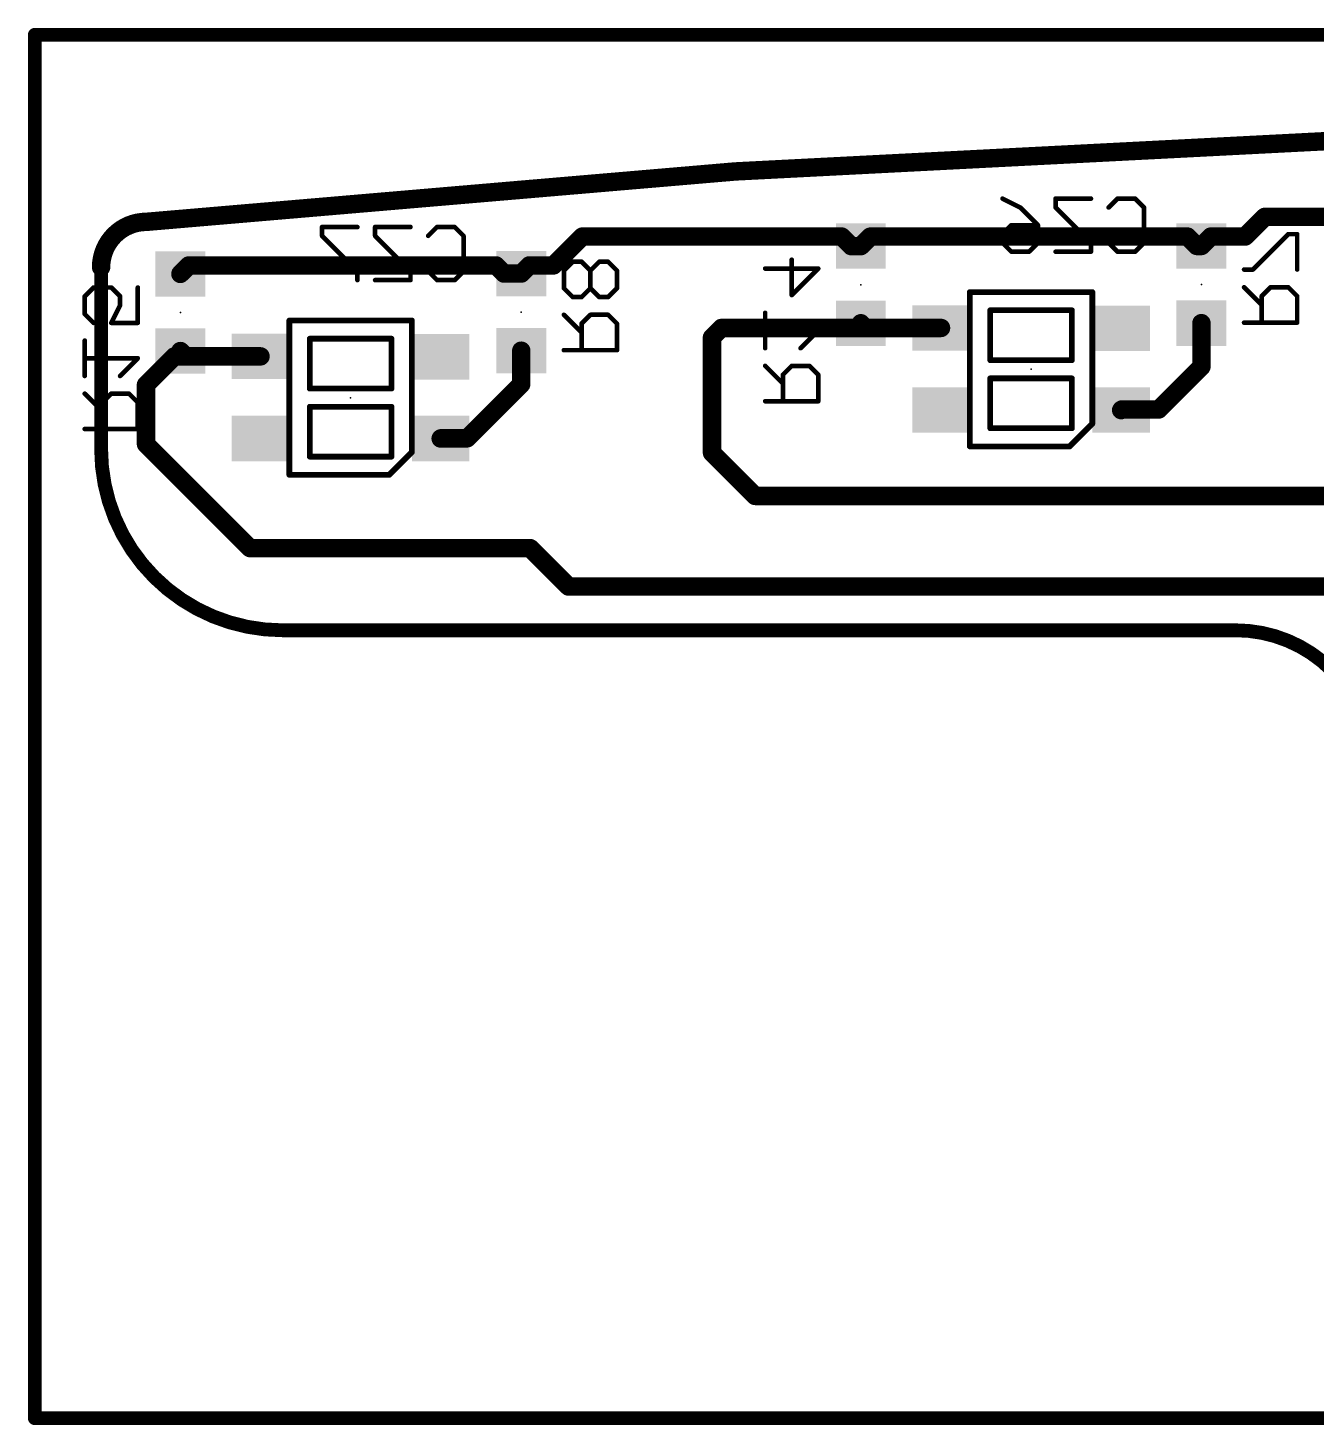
# Model space of a CAD drawing. Extents: x 220 to 372, y -1 to 71.
# Drawn here: x 246.23 to 274.61, y 40.49 to 71.27 of the extents above; entities that cross this region are included whole.
import ezdxf

# ---------------------------------------------------------------- set-up
doc = ezdxf.new("R2010")
doc.units = 0
for name, color, linetype in [('16', 175, 'CONTINUOUS'), ('20', 7, 'CONTINUOUS'), ('22', 253, 'CONTINUOUS'), ('24', 7, 'CONTINUOUS'), ('26', 253, 'CONTINUOUS')]:
    doc.layers.add(name, color=color, linetype=linetype)

# ---------------------------------------------------------------- blocks, each defined once
blk = doc.blocks.new('RECT')
blk.add_solid([(-0.5, -0.5), (0.5, -0.5), (-0.5, 0.5), (0.5, 0.5)])

msp = doc.modelspace()

# ---------------------------------------------------------------- linework, layer by layer
at = {"layer": '16'}
for points, const_width in [([(246.38, 71.12), (345.44, 71.12)], 0.3048), ([(246.38, 40.64), (246.38, 71.12)], 0.3048), ([(273.4839, 67.1089), (273.05, 66.675)], 0.4064), ([(277.1011, 67.1089), (273.4839, 67.1089)], 0.4064), ([(258.445, 66.675), (257.81, 66.04)], 0.4064), ([(264.16, 66.675), (258.445, 66.675)], 0.4064), ([(264.3701, 66.4649), (264.16, 66.675)], 0.4064), ([(264.7931, 66.675), (264.583, 66.4649)], 0.4064), ([(271.78, 66.675), (264.7931, 66.675)], 0.4064), ([(271.9874, 66.4676), (271.78, 66.675)], 0.4064), ([(272.2959, 66.675), (272.0885, 66.4676)], 0.4064), ([(273.05, 66.675), (272.2959, 66.675)], 0.4064), ([(264.583, 66.4649), (264.3701, 66.4649)], 0.4064), ([(272.0885, 66.4676), (271.9874, 66.4676)], 0.4064), ([(249.7745, 66.04), (249.5875, 65.8529)], 0.4064), ([(256.54, 66.04), (249.7745, 66.04)], 0.4064), ([(256.7196, 65.8604), (256.54, 66.04)], 0.4064), ([(257.2786, 66.04), (257.099, 65.8604)], 0.4064), ([(257.81, 66.04), (257.2786, 66.04)], 0.4064), ([(257.099, 65.8604), (256.7196, 65.8604)], 0.4064), ([(264.6863, 64.6616), (264.583, 64.7649)], 0.4064), ([(272.0885, 64.7676), (272.0885, 63.8085)], 0.4064), ([(261.5116, 64.6616), (261.3025, 64.4525)], 0.4064), ([(261.3025, 64.4525), (261.3025, 61.9125)], 0.4064), ([(266.3495, 64.6616), (261.5116, 64.6616)], 0.4064), ([(266.3495, 64.6616), (264.6863, 64.6616)], 0.4064), ([(249.7048, 64.0356), (249.5875, 64.1529)], 0.4064), ([(257.099, 64.1604), (257.099, 63.424)], 0.4064), ([(249.4556, 64.0356), (248.8293, 63.4093)], 0.4064), ([(251.3533, 64.0356), (249.4556, 64.0356)], 0.4064), ([(251.3533, 64.0356), (249.7048, 64.0356)], 0.4064), ([(272.0885, 63.8085), (271.145, 62.865)], 0.4064), ([(248.8293, 62.1028), (248.8293, 63.4093)], 0.4064), ([(257.099, 63.424), (255.905, 62.23)], 0.4064), ([(270.3329, 62.865), (270.3195, 62.8516)], 0.4064), ([(271.145, 62.865), (270.3329, 62.865)], 0.4064), ([(251.1221, 59.8101), (248.8293, 62.1028)], 0.4064), ([(255.3277, 62.23), (255.3233, 62.2256)], 0.4064), ([(255.905, 62.23), (255.3277, 62.23)], 0.4064), ([(261.3025, 61.9125), (262.255, 60.96)], 0.4064), ([(262.255, 60.96), (276.86, 60.96)], 0.4064), ([(257.2954, 59.8101), (251.1221, 59.8101)], 0.4064), ([(258.1427, 58.9628), (257.2954, 59.8101)], 0.4064), ([(276.0203, 58.9628), (258.1427, 58.9628)], 0.4064), ([(345.44, 40.64), (246.38, 40.64)], 0.3048)]:
    msp.add_lwpolyline(points, dxfattribs=dict(at, const_width=const_width))
for points, const_width in [([(246.38, 71.1962, 1), (246.38, 71.0438)], 0.1524), ([(246.4562, 71.12, 1), (246.3038, 71.12)], 0.1524), ([(273.4839, 67.2105, 1), (273.4839, 67.0073)], 0.2032), ([(273.5557, 67.0371, 1), (273.4121, 67.1807)], 0.2032), ([(258.445, 66.7766, 1), (258.445, 66.5734)], 0.2032), ([(258.5168, 66.6032, 1), (258.3732, 66.7468)], 0.2032), ([(264.2318, 66.7468, 1), (264.0882, 66.6032)], 0.2032), ([(264.16, 66.5734, 1), (264.16, 66.7766)], 0.2032), ([(264.7931, 66.7766, 1), (264.7931, 66.5734)], 0.2032), ([(264.865, 66.6032, 1), (264.7213, 66.7468)], 0.2032), ([(271.8518, 66.7468, 1), (271.7082, 66.6032)], 0.2032), ([(271.78, 66.5734, 1), (271.78, 66.7766)], 0.2032), ([(272.2959, 66.7766, 1), (272.2959, 66.5734)], 0.2032), ([(272.3677, 66.6032, 1), (272.224, 66.7468)], 0.2032), ([(272.9782, 66.7468, 1), (273.1218, 66.6032)], 0.2032), ([(273.05, 66.5734, 1), (273.05, 66.7766)], 0.2032), ([(264.3701, 66.5665, 1), (264.3701, 66.3633)], 0.2032), ([(264.2983, 66.3931, 1), (264.4419, 66.5367)], 0.2032), ([(264.5112, 66.5367, 1), (264.6549, 66.3931)], 0.2032), ([(264.583, 66.3633, 1), (264.583, 66.5665)], 0.2032), ([(271.9874, 66.5692, 1), (271.9874, 66.366)], 0.2032), ([(271.9155, 66.3958, 1), (272.0592, 66.5395)], 0.2032), ([(272.0167, 66.5395, 1), (272.1603, 66.3958)], 0.2032), ([(272.0885, 66.366, 1), (272.0885, 66.5692)], 0.2032), ([(249.7745, 66.1416, 1), (249.7745, 65.9384)], 0.2032), ([(249.8464, 65.9682, 1), (249.7027, 66.1118)], 0.2032), ([(256.6118, 66.1118, 1), (256.4682, 65.9682)], 0.2032), ([(256.54, 65.9384, 1), (256.54, 66.1416)], 0.2032), ([(257.2786, 66.1416, 1), (257.2786, 65.9384)], 0.2032), ([(257.3504, 65.9682, 1), (257.2068, 66.1118)], 0.2032), ([(257.7382, 66.1118, 1), (257.8818, 65.9682)], 0.2032), ([(257.81, 65.9384, 1), (257.81, 66.1416)], 0.2032), ([(249.5156, 65.9248, 1), (249.6593, 65.7811)], 0.2032), ([(256.7196, 65.962, 1), (256.7196, 65.7588)], 0.2032), ([(256.6478, 65.7885, 1), (256.7915, 65.9322)], 0.2032), ([(257.0271, 65.9322, 1), (257.1708, 65.7885)], 0.2032), ([(257.099, 65.7588, 1), (257.099, 65.962)], 0.2032), ([(264.6549, 64.8367, 1), (264.5112, 64.6931)], 0.2032), ([(272.1901, 64.7676, 1), (271.9869, 64.7676)], 0.2032), ([(261.4041, 64.4525, 1), (261.2009, 64.4525)], 0.2032), ([(261.5116, 64.7632, 1), (261.5116, 64.56)], 0.2032), ([(261.5835, 64.5898, 1), (261.4398, 64.7335)], 0.2032), ([(264.6863, 64.7632, 1), (264.6863, 64.56)], 0.2032), ([(264.6145, 64.5898, 1), (264.7582, 64.7335)], 0.2032), ([(266.3495, 64.56, 1), (266.3495, 64.7632)], 0.2032), ([(266.3495, 64.56, 1), (266.3495, 64.7632)], 0.2032), ([(249.6593, 64.2248, 1), (249.5156, 64.0811)], 0.2032), ([(257.2006, 64.1604, 1), (256.9974, 64.1604)], 0.2032), ([(261.2307, 64.5243, 1), (261.3743, 64.3807)], 0.2032), ([(249.4556, 64.1372, 1), (249.4556, 63.934)], 0.2032), ([(249.5274, 63.9637, 1), (249.3837, 64.1074)], 0.2032), ([(249.7048, 64.1372, 1), (249.7048, 63.934)], 0.2032), ([(249.633, 63.9637, 1), (249.7767, 64.1074)], 0.2032), ([(251.3533, 63.934, 1), (251.3533, 64.1372)], 0.2032), ([(251.3533, 63.934, 1), (251.3533, 64.1372)], 0.2032), ([(271.9869, 63.8085, 1), (272.1901, 63.8085)], 0.2032), ([(272.1603, 63.7367, 1), (272.0167, 63.8803)], 0.2032), ([(248.9309, 63.4093, 1), (248.7277, 63.4093)], 0.2032), ([(248.7575, 63.4812, 1), (248.9012, 63.3375)], 0.2032), ([(256.9974, 63.424, 1), (257.2006, 63.424)], 0.2032), ([(257.1708, 63.3521, 1), (257.0271, 63.4958)], 0.2032), ([(270.2477, 62.9235, 1), (270.3914, 62.7798)], 0.2032), ([(270.3329, 62.9666, 1), (270.3329, 62.7634)], 0.2032), ([(270.4048, 62.7932, 1), (270.2611, 62.9368)], 0.2032), ([(271.0732, 62.9368, 1), (271.2168, 62.7932)], 0.2032), ([(271.145, 62.7634, 1), (271.145, 62.9666)], 0.2032), ([(248.9012, 62.1747, 1), (248.7575, 62.031)], 0.2032), ([(248.7277, 62.1028, 1), (248.9309, 62.1028)], 0.2032), ([(255.2515, 62.2974, 1), (255.3952, 62.1537)], 0.2032), ([(255.3277, 62.3316, 1), (255.3277, 62.1284)], 0.2032), ([(255.3996, 62.1582, 1), (255.2559, 62.3018)], 0.2032), ([(255.8332, 62.3018, 1), (255.9768, 62.1582)], 0.2032), ([(255.905, 62.1284, 1), (255.905, 62.3316)], 0.2032), ([(261.2009, 61.9125, 1), (261.4041, 61.9125)], 0.2032), ([(261.3743, 61.9843, 1), (261.2307, 61.8407)], 0.2032), ([(262.255, 61.0616, 1), (262.255, 60.8584)], 0.2032), ([(262.1832, 60.8882, 1), (262.3268, 61.0318)], 0.2032), ([(251.1221, 59.9117, 1), (251.1221, 59.7085)], 0.2032), ([(251.0502, 59.7383, 1), (251.1939, 59.882)], 0.2032), ([(257.3672, 59.882, 1), (257.2235, 59.7383)], 0.2032), ([(257.2954, 59.7085, 1), (257.2954, 59.9117)], 0.2032), ([(258.1427, 59.0644, 1), (258.1427, 58.8612)], 0.2032), ([(258.0709, 58.891, 1), (258.2145, 59.0347)], 0.2032), ([(246.38, 40.7162, 1), (246.38, 40.5638)], 0.1524), ([(246.3038, 40.64, 1), (246.4562, 40.64)], 0.1524)]:
    msp.add_lwpolyline(points, format="xyb", dxfattribs=dict(at, const_width=const_width))
at = {"layer": '20'}
for points, const_width in [([(287.84, 69, 0.0256), (248.84, 67)], 0.4064), ([(248.84, 67, 0.4142), (247.84, 66)], 0.4064), ([(248.8296, 67.1011, 1), (248.8504, 66.8989)], 0.2032), ([(248.84, 66.8984, 1), (248.84, 67.1016)], 0.2032), ([(247.7384, 66, 1), (247.9416, 66)], 0.2032), ([(247.9162, 66, 1), (247.7638, 66)], 0.1524), ([(247.84, 62, 0.4142), (251.84, 58)], 0.3048), ([(247.9162, 62, 1), (247.7638, 62)], 0.1524), ([(247.7638, 62, 1), (247.9162, 62)], 0.1524), ([(251.84, 58.0762, 1), (251.84, 57.9238)], 0.1524), ([(251.84, 57.9238, 1), (251.84, 58.0762)], 0.1524), ([(275.84, 55, 0.4142), (272.84, 58)], 0.3048), ([(272.84, 58.0762, 1), (272.84, 57.9238)], 0.1524), ([(272.84, 57.9238, 1), (272.84, 58.0762)], 0.1524)]:
    msp.add_lwpolyline(points, format="xyb", dxfattribs=dict(at, const_width=const_width))
at = {"layer": '20', "const_width": 0.3048}
for points in [[(247.84, 66), (247.84, 62)], [(272.84, 58), (251.84, 58)]]:
    msp.add_lwpolyline(points, dxfattribs=at)
at = {"layer": '22', "const_width": 0.0635}
for points in [[(266.9845, 65.4834, 1), (266.9845, 65.4199)], [(267.0163, 65.4516, 1), (266.9528, 65.4516)], [(269.7163, 65.4516, 1), (269.6528, 65.4516)], [(269.6845, 65.4199, 1), (269.6845, 65.4834)], [(267.4345, 65.0834, 1), (267.4345, 65.0199)], [(267.4663, 65.0516, 1), (267.4028, 65.0516)], [(269.2663, 65.0516, 1), (269.2028, 65.0516)], [(269.2345, 65.0199, 1), (269.2345, 65.0834)], [(251.9883, 64.8573, 1), (251.9883, 64.7938)], [(252.0201, 64.8256, 1), (251.9566, 64.8256)], [(254.7201, 64.8256, 1), (254.6566, 64.8256)], [(254.6883, 64.7938, 1), (254.6883, 64.8573)], [(252.4383, 64.4573, 1), (252.4383, 64.3938)], [(252.4701, 64.4256, 1), (252.4066, 64.4256)], [(254.2701, 64.4256, 1), (254.2066, 64.4256)], [(254.2383, 64.3938, 1), (254.2383, 64.4573)], [(267.4345, 63.9834, 1), (267.4345, 63.9199)], [(267.4028, 63.9516, 1), (267.4663, 63.9516)], [(269.2028, 63.9516, 1), (269.2663, 63.9516)], [(269.2345, 63.9199, 1), (269.2345, 63.9834)], [(267.4345, 63.5834, 1), (267.4345, 63.5199)], [(267.4663, 63.5516, 1), (267.4028, 63.5516)], [(269.2663, 63.5516, 1), (269.2028, 63.5516)], [(269.2345, 63.5199, 1), (269.2345, 63.5834)], [(252.4383, 63.3573, 1), (252.4383, 63.2938)], [(252.4066, 63.3256, 1), (252.4701, 63.3256)], [(254.2066, 63.3256, 1), (254.2701, 63.3256)], [(254.2383, 63.2938, 1), (254.2383, 63.3573)], [(252.4383, 62.9573, 1), (252.4383, 62.8938)], [(252.4701, 62.9256, 1), (252.4066, 62.9256)], [(254.2701, 62.9256, 1), (254.2066, 62.9256)], [(254.2383, 62.8938, 1), (254.2383, 62.9573)], [(267.4345, 62.4834, 1), (267.4345, 62.4199)], [(269.2345, 62.4199, 1), (269.2345, 62.4834)], [(269.6528, 62.5516, 1), (269.7163, 62.5516)], [(269.707, 62.5292, 1), (269.6621, 62.5741)], [(267.4028, 62.4516, 1), (267.4663, 62.4516)], [(269.2028, 62.4516, 1), (269.2663, 62.4516)], [(252.4383, 61.8573, 1), (252.4383, 61.7938)], [(254.2383, 61.7938, 1), (254.2383, 61.8573)], [(254.6566, 61.9256, 1), (254.7201, 61.9256)], [(254.7108, 61.9031, 1), (254.6659, 61.948)], [(266.9845, 62.0834, 1), (266.9845, 62.0199)], [(266.9528, 62.0516, 1), (267.0163, 62.0516)], [(269.1621, 62.0741, 1), (269.207, 62.0292)], [(269.1845, 62.0199, 1), (269.1845, 62.0834)], [(252.4066, 61.8256, 1), (252.4701, 61.8256)], [(254.2066, 61.8256, 1), (254.2701, 61.8256)], [(251.9883, 61.4573, 1), (251.9883, 61.3938)], [(251.9566, 61.4256, 1), (252.0201, 61.4256)], [(254.1659, 61.448, 1), (254.2108, 61.4031)], [(254.1883, 61.3938, 1), (254.1883, 61.4573)]]:
    msp.add_lwpolyline(points, format="xyb", dxfattribs=at)
at = {"layer": '22', "const_width": 0.127}
for points in [[(266.9845, 62.0516), (266.9845, 65.4516)], [(266.9845, 65.4516), (269.6845, 65.4516)], [(269.6845, 65.4516), (269.6845, 62.5516)], [(269.2345, 65.0516), (267.4345, 65.0516)], [(267.4345, 65.0516), (267.4345, 63.9516)], [(269.2345, 63.9516), (269.2345, 65.0516)], [(251.9883, 61.4256), (251.9883, 64.8256)], [(251.9883, 64.8256), (254.6883, 64.8256)], [(254.6883, 64.8256), (254.6883, 61.9256)], [(254.2383, 64.4256), (252.4383, 64.4256)], [(252.4383, 64.4256), (252.4383, 63.3256)], [(254.2383, 63.3256), (254.2383, 64.4256)], [(267.4345, 63.9516), (269.2345, 63.9516)], [(269.2345, 63.5516), (267.4345, 63.5516)], [(267.4345, 63.5516), (267.4345, 62.4516)], [(269.2345, 62.4516), (269.2345, 63.5516)], [(252.4383, 63.3256), (254.2383, 63.3256)], [(254.2383, 62.9256), (252.4383, 62.9256)], [(252.4383, 62.9256), (252.4383, 61.8256)], [(254.2383, 61.8256), (254.2383, 62.9256)], [(267.4345, 62.4516), (269.2345, 62.4516)], [(269.6845, 62.5516), (269.1845, 62.0516)], [(252.4383, 61.8256), (254.2383, 61.8256)], [(254.6883, 61.9256), (254.1883, 61.4256)], [(269.1845, 62.0516), (266.9845, 62.0516)], [(254.1883, 61.4256), (251.9883, 61.4256)]]:
    msp.add_lwpolyline(points, dxfattribs=at)
at = {"layer": '24'}
for p in [(264.583, 65.6149), (272.0885, 65.6176), (249.5875, 65.0029), (257.099, 65.0104), (268.3345, 63.7516), (253.3383, 63.1256)]:
    msp.add_point(p, dxfattribs=at)
at = {"layer": '26', "const_width": 0.1016}
for points in [[(267.7053, 67.5118), (268.0951, 67.3169)], [(269.6543, 67.5118), (268.8747, 67.5118)], [(268.8747, 67.5118), (268.8747, 67.3169)], [(270.0441, 67.3169), (270.239, 67.5118)], [(270.239, 67.5118), (270.6288, 67.5118)], [(270.6288, 67.5118), (270.8237, 67.3169)], [(268.0951, 67.3169), (268.4849, 66.9271)], [(268.8747, 67.3169), (269.6543, 66.5373)], [(270.8237, 67.3169), (270.8237, 66.5373)], [(253.4887, 66.8858), (252.7091, 66.8858)], [(252.7091, 66.8858), (252.7091, 66.6909)], [(254.6581, 66.8858), (253.8785, 66.8858)], [(253.8785, 66.8858), (253.8785, 66.6909)], [(255.0479, 66.6909), (255.2428, 66.8858)], [(255.2428, 66.8858), (255.6326, 66.8858)], [(255.6326, 66.8858), (255.8275, 66.6909)], [(267.7053, 66.7322), (267.9002, 66.9271)], [(267.9002, 66.9271), (268.4849, 66.9271)], [(268.4849, 66.9271), (268.4849, 66.5373)], [(252.7091, 66.6909), (253.4887, 65.9113)], [(253.8785, 66.6909), (254.6581, 65.9113)], [(255.8275, 66.6909), (255.8275, 65.9113)], [(267.7053, 66.5373), (267.7053, 66.7322)], [(267.9002, 66.3424), (267.7053, 66.5373)], [(268.4849, 66.5373), (268.29, 66.3424)], [(269.6543, 66.5373), (269.6543, 66.3424)], [(270.239, 66.3424), (270.0441, 66.5373)], [(270.8237, 66.5373), (270.6288, 66.3424)], [(274.0028, 66.7284), (273.2232, 65.9488)], [(274.1977, 66.7284), (274.0028, 66.7284)], [(274.1977, 65.9488), (274.1977, 66.7284)], [(263.0595, 65.3853), (263.0595, 66.1649)], [(268.29, 66.3424), (267.9002, 66.3424)], [(269.6543, 66.3424), (268.8747, 66.3424)], [(270.6288, 66.3424), (270.239, 66.3424)], [(253.4887, 65.9113), (253.4887, 65.7164)], [(254.6581, 65.9113), (254.6581, 65.7164)], [(255.2428, 65.7164), (255.0479, 65.9113)], [(255.8275, 65.9113), (255.6326, 65.7164)], [(258.2337, 66.1212), (258.0388, 65.9263)], [(258.0388, 65.9263), (258.0388, 65.5365)], [(258.4286, 66.1212), (258.2337, 66.1212)], [(258.6235, 65.9263), (258.4286, 66.1212)], [(258.8184, 66.1212), (258.6235, 65.9263)], [(258.6235, 65.5365), (258.6235, 65.9263)], [(259.0133, 66.1212), (258.8184, 66.1212)], [(259.2082, 65.9263), (259.0133, 66.1212)], [(259.2082, 65.5365), (259.2082, 65.9263)], [(262.4748, 65.97), (263.6442, 65.97)], [(263.6442, 65.97), (263.0595, 65.3853)], [(273.2232, 65.9488), (273.0283, 65.9488)], [(247.6742, 65.5529), (247.4793, 65.358)], [(248.064, 65.5529), (247.6742, 65.5529)], [(248.2589, 65.358), (248.064, 65.5529)], [(248.6487, 65.5529), (248.6487, 64.7733)], [(254.6581, 65.7164), (253.8785, 65.7164)], [(255.6326, 65.7164), (255.2428, 65.7164)], [(258.0388, 65.5365), (258.2337, 65.3416)], [(258.4286, 65.3416), (258.6235, 65.5365)], [(258.6235, 65.5365), (258.8184, 65.3416)], [(259.0133, 65.3416), (259.2082, 65.5365)], [(273.4181, 65.1692), (273.0283, 65.559)], [(273.613, 65.559), (273.4181, 65.3641)], [(274.0028, 65.559), (273.613, 65.559)], [(274.1977, 65.3641), (274.0028, 65.559)], [(247.4793, 65.358), (247.4793, 64.9682)], [(248.2589, 65.1631), (248.2589, 65.358)], [(258.2337, 65.3416), (258.4286, 65.3416)], [(258.8184, 65.3416), (259.0133, 65.3416)], [(273.4181, 65.3641), (273.4181, 64.7794)], [(274.1977, 64.7794), (274.1977, 65.3641)], [(247.4793, 64.9682), (247.6742, 64.7733)], [(248.064, 64.7733), (248.2589, 65.1631)], [(258.4286, 64.562), (258.0388, 64.9518)], [(258.6235, 64.9518), (258.4286, 64.7569)], [(259.0133, 64.9518), (258.6235, 64.9518)], [(259.2082, 64.7569), (259.0133, 64.9518)], [(262.4748, 64.2159), (262.4748, 64.9955)], [(248.6487, 64.7733), (248.064, 64.7733)], [(258.4286, 64.7569), (258.4286, 64.1722)], [(259.2082, 64.1722), (259.2082, 64.7569)], [(263.6442, 64.6057), (262.4748, 64.6057)], [(263.2544, 64.2159), (263.6442, 64.6057)], [(273.0283, 64.7794), (274.1977, 64.7794)], [(247.4793, 63.6039), (247.4793, 64.3835)], [(248.6487, 63.9937), (247.4793, 63.9937)], [(248.2589, 63.6039), (248.6487, 63.9937)], [(258.0388, 64.1722), (259.2082, 64.1722)], [(262.8646, 63.4363), (262.4748, 63.8261)], [(263.0595, 63.8261), (262.8646, 63.6312)], [(263.4493, 63.8261), (263.0595, 63.8261)], [(263.6442, 63.6312), (263.4493, 63.8261)], [(262.8646, 63.6312), (262.8646, 63.0465)], [(263.6442, 63.0465), (263.6442, 63.6312)], [(247.8691, 62.8243), (247.4793, 63.2141)], [(248.064, 63.2141), (247.8691, 63.0192)], [(248.4538, 63.2141), (248.064, 63.2141)], [(248.6487, 63.0192), (248.4538, 63.2141)], [(247.8691, 63.0192), (247.8691, 62.4345)], [(248.6487, 62.4345), (248.6487, 63.0192)], [(262.4748, 63.0465), (263.6442, 63.0465)], [(247.4793, 62.4345), (248.6487, 62.4345)]]:
    msp.add_lwpolyline(points, dxfattribs=at)
at = {"layer": '26', "const_width": 0.0508}
for points in [[(267.7167, 67.5345, 1), (267.694, 67.4891)], [(268.8747, 67.5372, 1), (268.8747, 67.4864)], [(268.9001, 67.5118, 1), (268.8493, 67.5118)], [(269.6543, 67.4864, 1), (269.6543, 67.5372)], [(270.239, 67.5372, 1), (270.239, 67.4864)], [(270.257, 67.4938, 1), (270.2211, 67.5298)], [(270.6468, 67.5298, 1), (270.6109, 67.4938)], [(270.6288, 67.4864, 1), (270.6288, 67.5372)], [(268.1131, 67.3349, 1), (268.0772, 67.2989)], [(268.0838, 67.2942, 1), (268.1065, 67.3396)], [(268.8927, 67.3349, 1), (268.8568, 67.2989)], [(268.8493, 67.3169, 1), (268.9001, 67.3169)], [(270.0262, 67.3349, 1), (270.0621, 67.2989)], [(270.8491, 67.3169, 1), (270.7983, 67.3169)], [(270.8058, 67.2989, 1), (270.8417, 67.3349)], [(252.7091, 66.9112, 1), (252.7091, 66.8604)], [(252.7345, 66.8858, 1), (252.6837, 66.8858)], [(253.4887, 66.8604, 1), (253.4887, 66.9112)], [(253.8785, 66.9112, 1), (253.8785, 66.8604)], [(253.9039, 66.8858, 1), (253.8531, 66.8858)], [(254.6581, 66.8604, 1), (254.6581, 66.9112)], [(255.2428, 66.9112, 1), (255.2428, 66.8604)], [(255.2608, 66.8678, 1), (255.2249, 66.9037)], [(255.6506, 66.9037, 1), (255.6147, 66.8678)], [(255.6326, 66.8604, 1), (255.6326, 66.9112)], [(267.9002, 66.9525, 1), (267.9002, 66.9017)], [(267.9182, 66.9091, 1), (267.8823, 66.9451)], [(268.5103, 66.9271, 1), (268.4595, 66.9271)], [(268.467, 66.9091, 1), (268.5029, 66.9451)], [(268.4849, 66.9017, 1), (268.4849, 66.9525)], [(252.6837, 66.6909, 1), (252.7345, 66.6909)], [(252.7271, 66.7088, 1), (252.6912, 66.6729)], [(253.8531, 66.6909, 1), (253.9039, 66.6909)], [(253.8965, 66.7088, 1), (253.8606, 66.6729)], [(255.03, 66.7088, 1), (255.0659, 66.6729)], [(255.8529, 66.6909, 1), (255.8021, 66.6909)], [(255.8095, 66.6729, 1), (255.8455, 66.7088)], [(267.7307, 66.7322, 1), (267.6799, 66.7322)], [(267.6874, 66.7502, 1), (267.7233, 66.7142)], [(267.7233, 66.5553, 1), (267.6874, 66.5193)], [(267.6799, 66.5373, 1), (267.7307, 66.5373)], [(268.4595, 66.5373, 1), (268.5103, 66.5373)], [(268.5029, 66.5193, 1), (268.467, 66.5553)], [(269.6797, 66.5373, 1), (269.6289, 66.5373)], [(269.6364, 66.5193, 1), (269.6723, 66.5553)], [(270.0621, 66.5553, 1), (270.0262, 66.5193)], [(270.7983, 66.5373, 1), (270.8491, 66.5373)], [(270.8417, 66.5193, 1), (270.8058, 66.5553)], [(274.0028, 66.7538, 1), (274.0028, 66.703)], [(274.0208, 66.7105, 1), (273.9848, 66.7464)], [(274.2231, 66.7284, 1), (274.1723, 66.7284)], [(274.1977, 66.703, 1), (274.1977, 66.7538)], [(263.0849, 66.1649, 1), (263.0341, 66.1649)], [(267.9002, 66.3678, 1), (267.9002, 66.317)], [(267.8823, 66.3244, 1), (267.9182, 66.3604)], [(268.2721, 66.3604, 1), (268.308, 66.3244)], [(268.29, 66.317, 1), (268.29, 66.3678)], [(268.8747, 66.3678, 1), (268.8747, 66.317)], [(269.6289, 66.3424, 1), (269.6797, 66.3424)], [(269.6543, 66.317, 1), (269.6543, 66.3678)], [(270.239, 66.3678, 1), (270.239, 66.317)], [(270.2211, 66.3244, 1), (270.257, 66.3604)], [(270.6109, 66.3604, 1), (270.6468, 66.3244)], [(270.6288, 66.317, 1), (270.6288, 66.3678)], [(253.5141, 65.9113, 1), (253.4633, 65.9113)], [(253.4708, 65.8933, 1), (253.5067, 65.9292)], [(254.6835, 65.9113, 1), (254.6327, 65.9113)], [(254.6402, 65.8933, 1), (254.6761, 65.9292)], [(255.0659, 65.9292, 1), (255.03, 65.8933)], [(255.8021, 65.9113, 1), (255.8529, 65.9113)], [(255.8455, 65.8933, 1), (255.8095, 65.9292)], [(258.0642, 65.9263, 1), (258.0134, 65.9263)], [(258.0208, 65.9442, 1), (258.0567, 65.9083)], [(258.2337, 66.1466, 1), (258.2337, 66.0957)], [(258.2516, 66.1032, 1), (258.2157, 66.1391)], [(258.4465, 66.1391, 1), (258.4106, 66.1032)], [(258.4286, 66.0957, 1), (258.4286, 66.1466)], [(258.6489, 65.9263, 1), (258.5981, 65.9263)], [(258.6055, 65.9442, 1), (258.6414, 65.9083)], [(258.6055, 65.9083, 1), (258.6414, 65.9442)], [(258.8184, 66.1466, 1), (258.8184, 66.0957)], [(258.8363, 66.1032, 1), (258.8004, 66.1391)], [(259.0312, 66.1391, 1), (258.9953, 66.1032)], [(259.0133, 66.0957, 1), (259.0133, 66.1466)], [(259.2336, 65.9263, 1), (259.1828, 65.9263)], [(259.1902, 65.9083, 1), (259.2261, 65.9442)], [(262.4748, 65.9954, 1), (262.4748, 65.9446)], [(263.6622, 65.952, 1), (263.6263, 65.988)], [(263.6442, 65.9446, 1), (263.6442, 65.9954)], [(273.0283, 65.9742, 1), (273.0283, 65.9234)], [(273.2052, 65.9668, 1), (273.2412, 65.9309)], [(273.2232, 65.9234, 1), (273.2232, 65.9742)], [(274.1723, 65.9488, 1), (274.2231, 65.9488)], [(247.6742, 65.5783, 1), (247.6742, 65.5275)], [(247.6921, 65.535, 1), (247.6562, 65.5709)], [(248.0819, 65.5709, 1), (248.046, 65.535)], [(248.064, 65.5275, 1), (248.064, 65.5783)], [(248.6741, 65.5529, 1), (248.6233, 65.5529)], [(253.4633, 65.7164, 1), (253.5141, 65.7164)], [(253.8785, 65.7418, 1), (253.8785, 65.691)], [(254.6327, 65.7164, 1), (254.6835, 65.7164)], [(254.6581, 65.691, 1), (254.6581, 65.7418)], [(255.2428, 65.7418, 1), (255.2428, 65.691)], [(255.2249, 65.6984, 1), (255.2608, 65.7343)], [(255.6147, 65.7343, 1), (255.6506, 65.6984)], [(255.6326, 65.691, 1), (255.6326, 65.7418)], [(258.0567, 65.5544, 1), (258.0208, 65.5185)], [(258.6414, 65.5544, 1), (258.6055, 65.5185)], [(258.6414, 65.5185, 1), (258.6055, 65.5544)], [(259.2261, 65.5185, 1), (259.1902, 65.5544)], [(273.0463, 65.577, 1), (273.0103, 65.5411)], [(273.613, 65.5844, 1), (273.613, 65.5336)], [(273.631, 65.5411, 1), (273.595, 65.577)], [(274.0208, 65.577, 1), (273.9848, 65.5411)], [(274.0028, 65.5336, 1), (274.0028, 65.5844)], [(247.5047, 65.358, 1), (247.4539, 65.358)], [(247.4613, 65.376, 1), (247.4972, 65.3401)], [(248.2843, 65.358, 1), (248.2335, 65.358)], [(248.2409, 65.3401, 1), (248.2768, 65.376)], [(258.0134, 65.5365, 1), (258.0642, 65.5365)], [(258.2337, 65.367, 1), (258.2337, 65.3162)], [(258.2157, 65.3236, 1), (258.2516, 65.3595)], [(258.4106, 65.3595, 1), (258.4465, 65.3236)], [(258.4286, 65.3162, 1), (258.4286, 65.367)], [(258.5981, 65.5365, 1), (258.6489, 65.5365)], [(258.8184, 65.367, 1), (258.8184, 65.3162)], [(258.8004, 65.3236, 1), (258.8363, 65.3595)], [(258.9953, 65.3595, 1), (259.0312, 65.3236)], [(259.0133, 65.3162, 1), (259.0133, 65.367)], [(259.1828, 65.5365, 1), (259.2336, 65.5365)], [(263.0416, 65.4033, 1), (263.0775, 65.3673)], [(263.0341, 65.3853, 1), (263.0849, 65.3853)], [(273.4435, 65.3641, 1), (273.3927, 65.3641)], [(273.4001, 65.3821, 1), (273.4361, 65.3462)], [(274.2231, 65.3641, 1), (274.1723, 65.3641)], [(274.1797, 65.3462, 1), (274.2157, 65.3821)], [(247.4972, 64.9862, 1), (247.4613, 64.9503)], [(247.4539, 64.9682, 1), (247.5047, 64.9682)], [(248.2335, 65.1631, 1), (248.2843, 65.1631)], [(248.2816, 65.1518, 1), (248.2361, 65.1745)], [(258.0567, 64.9697, 1), (258.0208, 64.9338)], [(258.6235, 64.9772, 1), (258.6235, 64.9264)], [(258.6414, 64.9338, 1), (258.6055, 64.9697)], [(259.0312, 64.9697, 1), (258.9953, 64.9338)], [(259.0133, 64.9264, 1), (259.0133, 64.9772)], [(262.5002, 64.9955, 1), (262.4494, 64.9955)], [(273.4001, 65.1513, 1), (273.4361, 65.1872)], [(247.6562, 64.7554, 1), (247.6921, 64.7913)], [(248.0412, 64.7847, 1), (248.0867, 64.762)], [(248.064, 64.7987, 1), (248.064, 64.7479)], [(248.6233, 64.7733, 1), (248.6741, 64.7733)], [(248.6487, 64.7479, 1), (248.6487, 64.7987)], [(258.454, 64.7569, 1), (258.4032, 64.7569)], [(258.4106, 64.7748, 1), (258.4465, 64.7389)], [(259.2336, 64.7569, 1), (259.1828, 64.7569)], [(259.1902, 64.7389, 1), (259.2261, 64.7748)], [(262.4748, 64.6311, 1), (262.4748, 64.5803)], [(263.6622, 64.5877, 1), (263.6263, 64.6237)], [(263.6442, 64.5803, 1), (263.6442, 64.6311)], [(273.0283, 64.8048, 1), (273.0283, 64.754)], [(273.3927, 64.7794, 1), (273.4435, 64.7794)], [(274.1723, 64.7794, 1), (274.2231, 64.7794)], [(274.1977, 64.754, 1), (274.1977, 64.8048)], [(247.5047, 64.3835, 1), (247.4539, 64.3835)], [(258.4106, 64.544, 1), (258.4465, 64.5799)], [(247.4793, 64.0191, 1), (247.4793, 63.9683)], [(248.6666, 63.9758, 1), (248.6307, 64.0117)], [(248.6487, 63.9683, 1), (248.6487, 64.0191)], [(258.0388, 64.1976, 1), (258.0388, 64.1468)], [(258.4032, 64.1722, 1), (258.454, 64.1722)], [(259.1828, 64.1722, 1), (259.2336, 64.1722)], [(259.2082, 64.1468, 1), (259.2082, 64.1976)], [(262.4494, 64.2159, 1), (262.5002, 64.2159)], [(263.2365, 64.2339, 1), (263.2724, 64.1979)], [(262.4928, 63.8441, 1), (262.4569, 63.8081)], [(263.0595, 63.8515, 1), (263.0595, 63.8007)], [(263.0775, 63.8081, 1), (263.0416, 63.8441)], [(263.4673, 63.8441, 1), (263.4314, 63.8081)], [(263.4493, 63.8007, 1), (263.4493, 63.8515)], [(247.4539, 63.6039, 1), (247.5047, 63.6039)], [(248.2409, 63.6219, 1), (248.2768, 63.586)], [(262.89, 63.6312, 1), (262.8392, 63.6312)], [(262.8467, 63.6492, 1), (262.8826, 63.6132)], [(262.8467, 63.4183, 1), (262.8826, 63.4543)], [(263.6696, 63.6312, 1), (263.6188, 63.6312)], [(263.6263, 63.6132, 1), (263.6622, 63.6492)], [(247.4972, 63.2321, 1), (247.4613, 63.1962)], [(248.064, 63.2395, 1), (248.064, 63.1887)], [(248.0819, 63.1962, 1), (248.046, 63.2321)], [(248.4717, 63.2321, 1), (248.4358, 63.1962)], [(248.4538, 63.1887, 1), (248.4538, 63.2395)], [(247.8945, 63.0192, 1), (247.8437, 63.0192)], [(247.8511, 63.0372, 1), (247.887, 63.0013)], [(247.8511, 62.8064, 1), (247.887, 62.8423)], [(248.6741, 63.0192, 1), (248.6233, 63.0192)], [(248.6307, 63.0013, 1), (248.6666, 63.0372)], [(262.4748, 63.0719, 1), (262.4748, 63.0211)], [(262.8392, 63.0465, 1), (262.89, 63.0465)], [(263.6188, 63.0465, 1), (263.6696, 63.0465)], [(263.6442, 63.0211, 1), (263.6442, 63.0719)], [(247.4793, 62.4599, 1), (247.4793, 62.4091)], [(247.8437, 62.4345, 1), (247.8945, 62.4345)], [(248.6233, 62.4345, 1), (248.6741, 62.4345)], [(248.6487, 62.4091, 1), (248.6487, 62.4599)]]:
    msp.add_lwpolyline(points, format="xyb", dxfattribs=at)

# ---------------------------------------------------------------- block references
at = {"layer": '16', "yscale": 1.1}
for p, rotation in [((264.583, 66.4649), 270), ((272.0885, 66.4676), 90), ((249.5875, 65.8529), 270), ((257.099, 65.8604), 90), ((264.583, 64.7649), 270), ((272.0885, 64.7676), 90), ((249.5875, 64.1529), 270), ((257.099, 64.1604), 90)]:
    msp.add_blockref('RECT', p, dxfattribs=dict(at, rotation=rotation))
at = {"layer": '16', "xscale": 1.27, "rotation": 180}
for p in [(266.3495, 64.6616), (270.3195, 64.6516), (251.3533, 64.0356), (255.3233, 64.0256), (266.3495, 62.8516), (270.3195, 62.8516), (251.3533, 62.2256), (255.3233, 62.2256)]:
    msp.add_blockref('RECT', p, dxfattribs=at)

doc.saveas('drawing.dxf')
